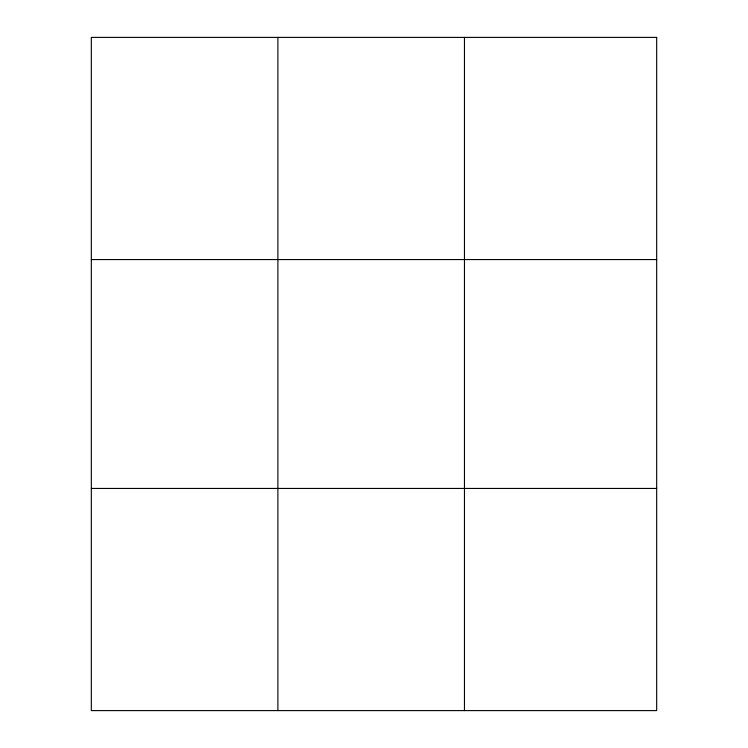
<?xml version="1.0" encoding="UTF-8"?>
<svg xmlns="http://www.w3.org/2000/svg" width="748" height="748" viewBox="0 0 748 748"><rect width="100%" height="100%" fill="white"/><g stroke="black" fill="none" stroke-linecap="round" stroke-linejoin="round"><path stroke-width="1.12" d="M277.891 710.6L277.891 37.4M464.461 710.6L464.461 37.4M91.321 259.556L656.679 259.556M91.321 488.444L656.679 488.444M656.679 37.4L656.679 710.6L91.321 710.6L91.321 37.4L656.679 37.4"/></g></svg>
